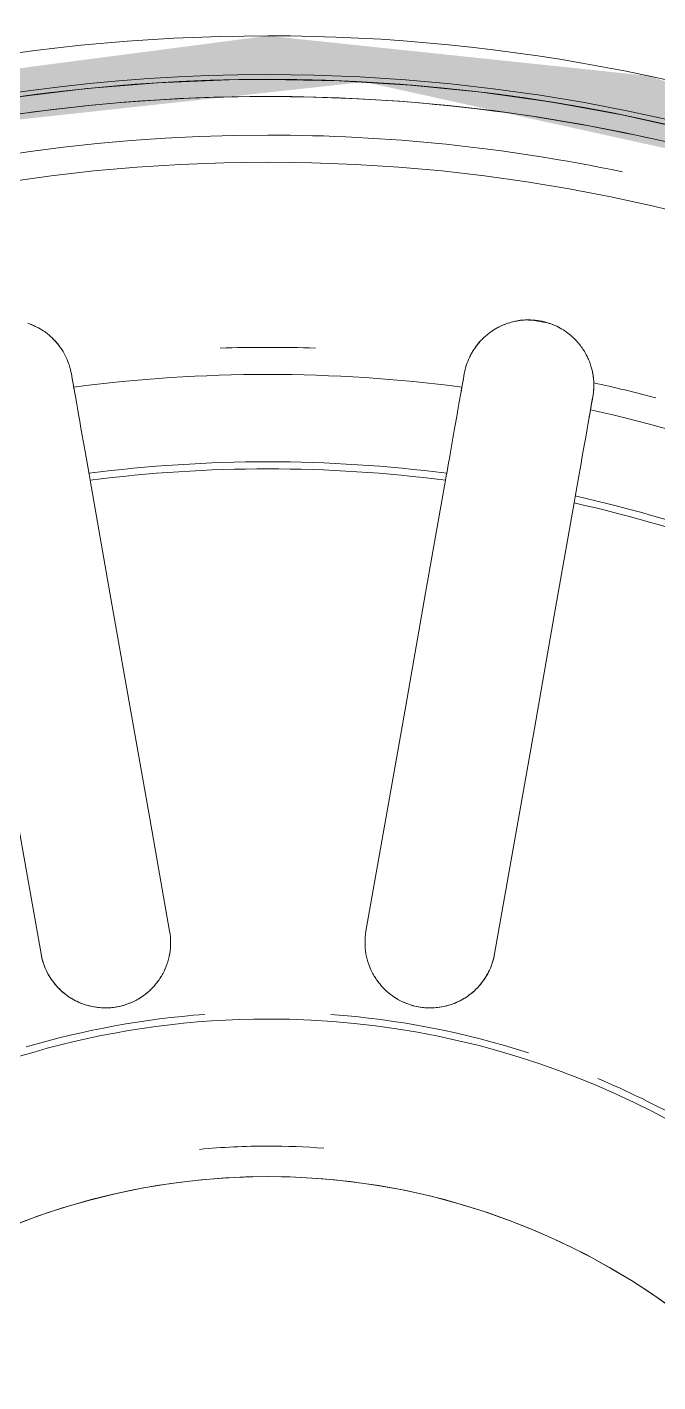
# Model space of a CAD drawing. Header units: millimetres. Extents: x -11245 to 9283, y -22520 to -3800.
# Drawn here: x -7542.15 to -7527.66, y -15394.64 to -15363.53 of the extents above; entities that cross this region are included whole.
import ezdxf

# ---------------------------------------------------------------- set-up
doc = ezdxf.new("R2010")
doc.units = ezdxf.units.MM
for name, color, linetype, lineweight in [('A-FLOR-PATT', 8, 'Continuous', 25), ('A-GENM', 13, 'Continuous', 9), ('G-IMPT', 8, 'Continuous', 9)]:
    doc.layers.add(name, color=color, linetype=linetype, lineweight=lineweight)

# ---------------------------------------------------------------- blocks, each defined once
blk = doc.blocks.new('CRT_MGN_COZ_Fogão a lenha completo - CRT_MGN_COZ_Fogão a lenha completo-5005769-PAGINAÇÃO DE PISO TÉRREO')
at = {"layer": 'G-IMPT', "flags": 128}
for points in [[(2524.515, -52.214), (2524.714, -53.842), (2524.847, -55.476), (2524.915, -57.115), (2524.925, -58)], [(2498.589, -52.116), (2498.812, -52.707), (2499.012, -53.307), (2499.187, -53.914), (2499.339, -54.527), (2499.465, -55.147), (2499.567, -55.77), (2499.644, -56.398), (2499.695, -57.027), (2499.721, -57.659), (2499.725, -58)], [(2515.197, -50.963), (2512.608, -51.419), (2510.018, -51.876), (2507.428, -52.333), (2504.838, -52.789)], [(2517.857, -53.54), (2518.009, -53.513), (2518.161, -53.486)], [(2505.359, -55.744), (2507.949, -55.287), (2510.539, -54.83), (2513.129, -54.374), (2515.718, -53.917)], [(2524.925, -58), (2524.892, -59.64), (2524.794, -61.277), (2524.63, -62.908), (2524.401, -64.532), (2524.108, -66.145), (2523.75, -67.746)], [(2499.725, -58), (2499.712, -58.632), (2499.674, -59.263), (2499.611, -59.891), (2499.523, -60.517), (2499.41, -61.139), (2499.272, -61.756), (2499.11, -62.366), (2498.923, -62.97), (2498.712, -63.566), (2498.478, -64.153), (2498.22, -64.73), (2497.94, -65.296), (2497.637, -65.851), (2497.312, -66.393), (2496.965, -66.921), (2496.598, -67.436), (2496.211, -67.935), (2495.804, -68.418), (2495.377, -68.885), (2494.933, -69.334)], [(2505.359, -60.256), (2507.949, -60.713), (2510.539, -61.17), (2513.129, -61.626), (2515.718, -62.083)], [(2517.857, -62.46), (2518.009, -62.487), (2518.161, -62.514)], [(2515.197, -65.037), (2512.608, -64.581), (2510.018, -64.124), (2507.428, -63.667), (2504.838, -63.211)], [(2517.64, -65.468), (2517.488, -65.441), (2517.336, -65.414)]]:
    blk.add_lwpolyline(points, dxfattribs=at)
at = {"layer": 'G-IMPT'}
for radius, start, end in [(57.5, 63.74859, 180), (56.5, 0, 180), (42, 0, 180), (41.108, 360, 180), (41, 270, 90), (41, 360, 90), (40.608, 360, 180), (39.099, 0, 180), (39.72, 0, 70.7143), (19.418, 360, 180), (15.8, 270, 90), (40.608, 360, 18.6207), (19.579, 4.2352, 16.4638), (34.223, 360, 7.4879), (32.054, 360, 7.3178), (32.216, 360, 7.3313), (16.5, 360, 5.4571), (34.845, 360, 1.8043), (57.5, 180, 296.25141), (56.5, 180, 0), (41.108, 180, 360), (40.608, 180, 0), (39.099, 180, 360), (19.418, 180, 0), (41, 270, 0), (42, 270, 0), (16.5, 355.5301, 360), (32.054, 352.6822, 360), (32.216, 352.6687, 360), (34.223, 352.5121, 360), (34.845, 358.1957, 0), (39.72, 348.1611, 360), (40.608, 347.5862, 0), (19.579, 342.1835, 355.7648), (32.054, 332.6822, 347.3178), (32.216, 332.6687, 347.3313), (19.579, 324.1641, 337.2117), (34.223, 332.5121, 347.4879), (34.845, 345.1811, 347.5874)]:
    blk.add_arc((2483.925, -58), radius, start, end, dxfattribs=at)
for points, knots in [([(2518.161, -53.486), (2518.291, -53.465), (2518.478, -53.404), (2518.689, -53.289), (2518.807, -53.208), (2518.891, -53.137), (2518.974, -53.059), (2519.055, -52.974), (2519.139, -52.868), (2519.204, -52.753), (2519.27, -52.62), (2519.306, -52.535), (2519.325, -52.484)], [-1, -1, -1, -1, -0.8888889, -0.8333333, -0.8055556, -0.7777778, -0.75, -0.7222222, -0.6944444, -0.6597222, -0.6388889, -0.6111111, -0.6111111, -0.6111111, -0.6111111]), ([(2504.838, -52.789), (2504.618, -52.828), (2504.326, -52.95), (2504.029, -53.204), (2503.894, -53.368), (2503.802, -53.507), (2503.726, -53.654), (2503.668, -53.804), (2503.627, -53.966), (2503.602, -54.133), (2503.595, -54.295), (2503.609, -54.461), (2503.64, -54.627), (2503.696, -54.815), (2503.797, -55.026), (2503.949, -55.244), (2504.138, -55.427), (2504.426, -55.628), (2504.843, -55.774), (2505.183, -55.775), (2505.359, -55.744)], [-1, -1, -1, -1, -0.861111, -0.791667, -0.756944, -0.722222, -0.6875, -0.652778, -0.618056, -0.583333, -0.548611, -0.513889, -0.479167, -0.444444, -0.388889, -0.333333, -0.277778, -0.222222, -0.111111, 0, 0, 0, 0]), ([(2504.838, -52.789), (2504.711, -52.812), (2504.524, -52.87), (2504.296, -52.994), (2504.139, -53.108), (2503.996, -53.243), (2503.831, -53.446), (2503.655, -53.777), (2503.567, -54.262), (2503.66, -54.794), (2503.887, -55.182), (2504.137, -55.428), (2504.353, -55.577), (2504.591, -55.686), (2504.759, -55.73), (2504.844, -55.745)], [-1, -1, -1, -1, -0.9166667, -0.875, -0.8333333, -0.7916667, -0.75, -0.6666667, -0.5555556, -0.4444444, -0.3333333, -0.2777778, -0.2222222, -0.1666667, -0.1111111, -0.1111111, -0.1111111, -0.1111111]), ([(2517.857, -53.54), (2517.596, -53.586), (2516.95, -53.7), (2516.085, -53.853), (2515.718, -53.917)], [-1, -1, -1, -1, -0.4, 0, 0, 0, 0]), ([(2504.838, -63.211), (2504.711, -63.188), (2504.524, -63.13), (2504.296, -63.006), (2504.139, -62.892), (2503.996, -62.757), (2503.831, -62.554), (2503.655, -62.223), (2503.567, -61.738), (2503.66, -61.206), (2503.887, -60.818), (2504.137, -60.572), (2504.353, -60.423), (2504.591, -60.314), (2504.927, -60.226), (2505.19, -60.226), (2505.359, -60.256)], [-1, -1, -1, -1, -0.916667, -0.875, -0.833333, -0.791667, -0.75, -0.666667, -0.555556, -0.444444, -0.333333, -0.277778, -0.222222, -0.166667, -0.111111, 0, 0, 0, 0]), ([(2504.838, -63.211), (2504.618, -63.172), (2504.326, -63.05), (2504.029, -62.796), (2503.894, -62.632), (2503.802, -62.493), (2503.726, -62.346), (2503.668, -62.196), (2503.627, -62.034), (2503.602, -61.867), (2503.595, -61.705), (2503.609, -61.539), (2503.64, -61.373), (2503.696, -61.185), (2503.797, -60.974), (2503.949, -60.756), (2504.138, -60.573), (2504.426, -60.372), (2504.676, -60.284), (2504.844, -60.255)], [-1, -1, -1, -1, -0.8611111, -0.7916667, -0.7569444, -0.7222222, -0.6875, -0.6527778, -0.6180556, -0.5833333, -0.5486111, -0.5138889, -0.4791667, -0.4444444, -0.3888889, -0.3333333, -0.2777778, -0.2222222, -0.1111111, -0.1111111, -0.1111111, -0.1111111]), ([(2515.718, -62.083), (2516.267, -62.18), (2517.111, -62.329), (2517.683, -62.429), (2517.857, -62.46)], [-1, -1, -1, -1, -0.4, 0, 0, 0, 0]), ([(2518.161, -62.514), (2518.224, -62.525), (2518.35, -62.555), (2518.508, -62.616), (2518.629, -62.678), (2518.718, -62.731), (2518.805, -62.792), (2518.891, -62.862), (2518.974, -62.941), (2519.052, -63.027), (2519.133, -63.132), (2519.206, -63.247), (2519.272, -63.378), (2519.324, -63.509), (2519.369, -63.667), (2519.397, -63.839), (2519.405, -64.035), (2519.384, -64.251), (2519.33, -64.461), (2519.256, -64.643), (2519.171, -64.795), (2519.074, -64.93), (2518.972, -65.045), (2518.864, -65.144), (2518.757, -65.225), (2518.653, -65.29), (2518.55, -65.345), (2518.446, -65.39), (2518.34, -65.426), (2518.238, -65.454), (2518.136, -65.473), (2518.001, -65.49), (2517.832, -65.494), (2517.703, -65.479), (2517.64, -65.468)], [-1, -1, -1, -1, -0.944444, -0.888889, -0.861111, -0.833333, -0.805556, -0.777778, -0.75, -0.722222, -0.694444, -0.659722, -0.638889, -0.611111, -0.583333, -0.555556, -0.527778, -0.5, -0.472222, -0.444444, -0.416667, -0.388889, -0.361111, -0.333333, -0.305556, -0.277778, -0.25, -0.222222, -0.194444, -0.166667, -0.138889, -0.111111, -0.055556, 0, 0, 0, 0]), ([(2517.336, -65.414), (2517.075, -65.368), (2516.429, -65.254), (2515.564, -65.102), (2515.197, -65.037)], [-1, -1, -1, -1, -0.4, 0, 0, 0, 0])]:
    blk.add_open_spline(points, degree=3, knots=knots, dxfattribs=at)
for points in [[(2519.268, -52.627), (2519.285, -52.589), (2519.301, -52.55), (2519.315, -52.508)], [(2518.761, -53.238), (2518.785, -53.221), (2518.833, -53.186), (2518.902, -53.127), (2518.969, -53.063), (2519.014, -53.015), (2519.036, -52.99)], [(2517.699, -53.568), (2517.868, -53.538), (2518.022, -53.511), (2518.161, -53.486)], [(2518.161, -62.514), (2518.022, -62.489), (2517.868, -62.462), (2517.699, -62.432)], [(2518.762, -62.762), (2518.785, -62.779), (2518.833, -62.815), (2518.903, -62.873), (2518.971, -62.937), (2519.015, -62.985), (2519.036, -63.01)], [(2519.268, -63.374), (2519.284, -63.412), (2519.315, -63.492), (2519.357, -63.623), (2519.389, -63.764), (2519.402, -63.91), (2519.394, -64.073), (2519.37, -64.251), (2519.332, -64.426), (2519.3, -64.53), (2519.281, -64.578)], [(2517.179, -65.387), (2517.347, -65.416), (2517.501, -65.444), (2517.64, -65.468)], [(2517.64, -65.468), (2517.698, -65.478), (2517.808, -65.491), (2517.908, -65.492), (2517.955, -65.49)], [(2518.289, -65.44), (2518.233, -65.455), (2518.121, -65.48), (2518.01, -65.489), (2517.955, -65.49)]]:
    blk.add_open_spline(points, degree=3, dxfattribs=at)
blk = doc.blocks.new('CRT_MGN_COZ_Fogão a lenha completo - CRT_MGN_COZ_Fogão a lenha completo-V26-PAGINAÇÃO DE PISO TÉRREO')
at = {"layer": 'G-IMPT', "flags": 128}
for points in [[(2524.515, -52.214), (2524.714, -53.842), (2524.847, -55.476), (2524.915, -57.115), (2524.925, -58)], [(2498.589, -52.116), (2498.812, -52.707), (2499.012, -53.307), (2499.187, -53.914), (2499.339, -54.527), (2499.465, -55.147), (2499.567, -55.77), (2499.644, -56.398), (2499.695, -57.027), (2499.721, -57.659), (2499.725, -58)], [(2515.197, -50.963), (2512.608, -51.419), (2510.018, -51.876), (2507.428, -52.333), (2504.838, -52.789)], [(2517.857, -53.54), (2518.009, -53.513), (2518.161, -53.486)], [(2505.359, -55.744), (2507.949, -55.287), (2510.539, -54.83), (2513.129, -54.374), (2515.718, -53.917)], [(2524.925, -58), (2524.892, -59.64), (2524.794, -61.277), (2524.63, -62.908), (2524.401, -64.532), (2524.108, -66.145), (2523.75, -67.746)], [(2499.725, -58), (2499.712, -58.632), (2499.674, -59.263), (2499.611, -59.891), (2499.523, -60.517), (2499.41, -61.139), (2499.272, -61.756), (2499.11, -62.366), (2498.923, -62.97), (2498.712, -63.566), (2498.478, -64.153), (2498.22, -64.73), (2497.94, -65.296), (2497.637, -65.851), (2497.312, -66.393), (2496.965, -66.921), (2496.598, -67.436), (2496.211, -67.935), (2495.804, -68.418), (2495.377, -68.885), (2494.933, -69.334)], [(2505.359, -60.256), (2507.949, -60.713), (2510.539, -61.17), (2513.129, -61.626), (2515.718, -62.083)], [(2517.857, -62.46), (2518.009, -62.487), (2518.161, -62.514)], [(2515.197, -65.037), (2512.608, -64.581), (2510.018, -64.124), (2507.428, -63.667), (2504.838, -63.211)], [(2517.64, -65.468), (2517.488, -65.441), (2517.336, -65.414)]]:
    blk.add_lwpolyline(points, dxfattribs=at)
at = {"layer": 'G-IMPT'}
for radius, start, end in [(57.5, 63.74859, 180), (56.5, 0, 180), (42, 0, 180), (41.108, 360, 180), (41, 270, 90), (41, 360, 90), (40.608, 360, 180), (39.099, 0, 180), (39.72, 0, 70.7143), (19.418, 360, 180), (15.8, 270, 90), (40.608, 360, 18.6207), (19.579, 4.2352, 16.4638), (34.223, 360, 7.4879), (32.054, 360, 7.3178), (32.216, 360, 7.3313), (16.5, 360, 5.4571), (34.845, 360, 1.8043), (57.5, 180, 296.25141), (56.5, 180, 0), (41.108, 180, 360), (40.608, 180, 0), (39.099, 180, 360), (19.418, 180, 0), (41, 270, 0), (42, 270, 0), (16.5, 355.5301, 360), (32.054, 352.6822, 360), (32.216, 352.6687, 360), (34.223, 352.5121, 360), (34.845, 358.1957, 0), (39.72, 348.1611, 360), (40.608, 347.5862, 0), (19.579, 342.1835, 355.7648), (32.054, 332.6822, 347.3178), (32.216, 332.6687, 347.3313), (19.579, 324.1641, 337.2117), (34.223, 332.5121, 347.4879), (34.845, 345.1811, 347.5874)]:
    blk.add_arc((2483.925, -58), radius, start, end, dxfattribs=at)
for points, knots in [([(2518.161, -53.486), (2518.291, -53.465), (2518.478, -53.404), (2518.689, -53.289), (2518.807, -53.208), (2518.891, -53.137), (2518.974, -53.059), (2519.055, -52.974), (2519.139, -52.868), (2519.204, -52.753), (2519.27, -52.62), (2519.306, -52.535), (2519.325, -52.484)], [-1, -1, -1, -1, -0.8888889, -0.8333333, -0.8055556, -0.7777778, -0.75, -0.7222222, -0.6944444, -0.6597222, -0.6388889, -0.6111111, -0.6111111, -0.6111111, -0.6111111]), ([(2504.838, -52.789), (2504.618, -52.828), (2504.326, -52.95), (2504.029, -53.204), (2503.894, -53.368), (2503.802, -53.507), (2503.726, -53.654), (2503.668, -53.804), (2503.627, -53.966), (2503.602, -54.133), (2503.595, -54.295), (2503.609, -54.461), (2503.64, -54.627), (2503.696, -54.815), (2503.797, -55.026), (2503.949, -55.244), (2504.138, -55.427), (2504.426, -55.628), (2504.843, -55.774), (2505.183, -55.775), (2505.359, -55.744)], [-1, -1, -1, -1, -0.861111, -0.791667, -0.756944, -0.722222, -0.6875, -0.652778, -0.618056, -0.583333, -0.548611, -0.513889, -0.479167, -0.444444, -0.388889, -0.333333, -0.277778, -0.222222, -0.111111, 0, 0, 0, 0]), ([(2504.838, -52.789), (2504.711, -52.812), (2504.524, -52.87), (2504.296, -52.994), (2504.139, -53.108), (2503.996, -53.243), (2503.831, -53.446), (2503.655, -53.777), (2503.567, -54.262), (2503.66, -54.794), (2503.887, -55.182), (2504.137, -55.428), (2504.353, -55.577), (2504.591, -55.686), (2504.759, -55.73), (2504.844, -55.745)], [-1, -1, -1, -1, -0.9166667, -0.875, -0.8333333, -0.7916667, -0.75, -0.6666667, -0.5555556, -0.4444444, -0.3333333, -0.2777778, -0.2222222, -0.1666667, -0.1111111, -0.1111111, -0.1111111, -0.1111111]), ([(2517.857, -53.54), (2517.596, -53.586), (2516.95, -53.7), (2516.085, -53.853), (2515.718, -53.917)], [-1, -1, -1, -1, -0.4, 0, 0, 0, 0]), ([(2504.838, -63.211), (2504.711, -63.188), (2504.524, -63.13), (2504.296, -63.006), (2504.139, -62.892), (2503.996, -62.757), (2503.831, -62.554), (2503.655, -62.223), (2503.567, -61.738), (2503.66, -61.206), (2503.887, -60.818), (2504.137, -60.572), (2504.353, -60.423), (2504.591, -60.314), (2504.927, -60.226), (2505.19, -60.226), (2505.359, -60.256)], [-1, -1, -1, -1, -0.916667, -0.875, -0.833333, -0.791667, -0.75, -0.666667, -0.555556, -0.444444, -0.333333, -0.277778, -0.222222, -0.166667, -0.111111, 0, 0, 0, 0]), ([(2504.838, -63.211), (2504.618, -63.172), (2504.326, -63.05), (2504.029, -62.796), (2503.894, -62.632), (2503.802, -62.493), (2503.726, -62.346), (2503.668, -62.196), (2503.627, -62.034), (2503.602, -61.867), (2503.595, -61.705), (2503.609, -61.539), (2503.64, -61.373), (2503.696, -61.185), (2503.797, -60.974), (2503.949, -60.756), (2504.138, -60.573), (2504.426, -60.372), (2504.676, -60.284), (2504.844, -60.255)], [-1, -1, -1, -1, -0.8611111, -0.7916667, -0.7569444, -0.7222222, -0.6875, -0.6527778, -0.6180556, -0.5833333, -0.5486111, -0.5138889, -0.4791667, -0.4444444, -0.3888889, -0.3333333, -0.2777778, -0.2222222, -0.1111111, -0.1111111, -0.1111111, -0.1111111]), ([(2515.718, -62.083), (2516.267, -62.18), (2517.111, -62.329), (2517.683, -62.429), (2517.857, -62.46)], [-1, -1, -1, -1, -0.4, 0, 0, 0, 0]), ([(2518.161, -62.514), (2518.224, -62.525), (2518.35, -62.555), (2518.508, -62.616), (2518.629, -62.678), (2518.718, -62.731), (2518.805, -62.792), (2518.891, -62.862), (2518.974, -62.941), (2519.052, -63.027), (2519.133, -63.132), (2519.206, -63.247), (2519.272, -63.378), (2519.324, -63.509), (2519.369, -63.667), (2519.397, -63.839), (2519.405, -64.035), (2519.384, -64.251), (2519.33, -64.461), (2519.256, -64.643), (2519.171, -64.795), (2519.074, -64.93), (2518.972, -65.045), (2518.864, -65.144), (2518.757, -65.225), (2518.653, -65.29), (2518.55, -65.345), (2518.446, -65.39), (2518.34, -65.426), (2518.238, -65.454), (2518.136, -65.473), (2518.001, -65.49), (2517.832, -65.494), (2517.703, -65.479), (2517.64, -65.468)], [-1, -1, -1, -1, -0.944444, -0.888889, -0.861111, -0.833333, -0.805556, -0.777778, -0.75, -0.722222, -0.694444, -0.659722, -0.638889, -0.611111, -0.583333, -0.555556, -0.527778, -0.5, -0.472222, -0.444444, -0.416667, -0.388889, -0.361111, -0.333333, -0.305556, -0.277778, -0.25, -0.222222, -0.194444, -0.166667, -0.138889, -0.111111, -0.055556, 0, 0, 0, 0]), ([(2517.336, -65.414), (2517.075, -65.368), (2516.429, -65.254), (2515.564, -65.102), (2515.197, -65.037)], [-1, -1, -1, -1, -0.4, 0, 0, 0, 0])]:
    blk.add_open_spline(points, degree=3, knots=knots, dxfattribs=at)
for points in [[(2519.268, -52.627), (2519.285, -52.589), (2519.301, -52.55), (2519.315, -52.508)], [(2518.761, -53.238), (2518.785, -53.221), (2518.833, -53.186), (2518.902, -53.127), (2518.969, -53.063), (2519.014, -53.015), (2519.036, -52.99)], [(2517.699, -53.568), (2517.868, -53.538), (2518.022, -53.511), (2518.161, -53.486)], [(2518.161, -62.514), (2518.022, -62.489), (2517.868, -62.462), (2517.699, -62.432)], [(2518.762, -62.762), (2518.785, -62.779), (2518.833, -62.815), (2518.903, -62.873), (2518.971, -62.937), (2519.015, -62.985), (2519.036, -63.01)], [(2519.268, -63.374), (2519.284, -63.412), (2519.315, -63.492), (2519.357, -63.623), (2519.389, -63.764), (2519.402, -63.91), (2519.394, -64.073), (2519.37, -64.251), (2519.332, -64.426), (2519.3, -64.53), (2519.281, -64.578)], [(2517.179, -65.387), (2517.347, -65.416), (2517.501, -65.444), (2517.64, -65.468)], [(2517.64, -65.468), (2517.698, -65.478), (2517.808, -65.491), (2517.908, -65.492), (2517.955, -65.49)], [(2518.289, -65.44), (2518.233, -65.455), (2518.121, -65.48), (2518.01, -65.489), (2517.955, -65.49)]]:
    blk.add_open_spline(points, degree=3, dxfattribs=at)

msp = doc.modelspace()

# ---------------------------------------------------------------- hatches: boundary and pattern name
at = {"layer": 'A-FLOR-PATT', "lineweight": 9}
h = msp.add_hatch(dxfattribs=at)
h.set_pattern_fill('FP_1', color=9, style=0, pattern_type=2)
h.set_pattern_definition([(0, (0, 0), (609.6, 152.4), [25.146, -432.054, 25.146, -432.054, -2438.4]), (0, (0, 0), (609.6, 152.4), [-914.4, 25.146, -889.254, 25.146, -432.054, -1066.8]), (0, (0, 0), (609.6, 152.4), [-2286, 25.146, -279.654, 25.146, -736.854]), (120, (228.6, 76.2), (-436.7823, 451.7291), [25.146, -432.054, 25.146, -432.054, -2438.4]), (120, (228.6, 76.2), (-436.7823, 451.7291), [-914.4, 25.146, -889.254, 25.146, -432.054, -1066.8]), (120, (228.6, 76.2), (-436.7823, 451.7291), [-2286, 25.146, -279.654, 25.146, -736.854]), (240, (304.8, 381), (-172.8177, -604.1291), [25.146, -432.054, 25.146, -432.054, -2438.4]), (240, (304.8, 381), (-172.8177, -604.1291), [-914.4, 25.146, -889.254, 25.146, -432.054, -1066.8]), (240, (304.8, 381), (-172.8177, -604.1291), [-2286, 25.146, -279.654, 25.146, -736.854])])
h.paths.add_polyline_path([(-7253.156, -5639.186), (-7250.914, -5640.48), (-7252.12, -5639.615)])
h.paths.add_polyline_path([(-7254.62, -5635.651), (-7253.95, -5638.151), (-7254.084, -5636.945), (-7254.45, -5636.062)])
h.paths.add_polyline_path([(-7944.62, -19319.651), (-7944.62, -17819.651), (-7954.62, -17819.651), (-7954.62, -17359.651), (-7944.62, -17359.651), (-7944.62, -17039.651), (-7954.62, -17039.651), (-7954.62, -16739.651), (-7944.62, -16739.651), (-7944.62, -16439.651), (-7964.62, -16439.651), (-7964.62, -16039.651), (-7944.62, -16039.651), (-7944.62, -16034.651), (-7964.62, -16034.651), (-7964.62, -15634.651), (-7944.62, -15634.651), (-7944.62, -15589.651), (-7964.62, -15589.651), (-7964.62, -15189.651), (-7944.62, -15189.651), (-7944.62, -15184.651), (-7964.62, -15184.651), (-7964.62, -14784.651), (-7944.62, -14784.651), (-7944.62, -14739.651), (-7964.62, -14739.651), (-7964.62, -14339.651), (-7944.62, -14339.651), (-7944.62, -14334.651), (-7964.62, -14334.651), (-7964.62, -13934.651), (-7944.62, -13934.651), (-7944.62, -13889.651), (-7244.62, -13889.651), (-7244.62, -13088.651), (-7254.62, -13088.651), (-7254.62, -12988.651), (-7244.62, -12988.651), (-7244.62, -8790.651), (-7254.62, -8790.651), (-7254.62, -8690.651), (-7244.62, -8690.651), (-7244.62, -8139.651), (-7254.62, -8139.651), (-7253.95, -5539.651), (-7244.62, -5539.651), (-7244.62, -5299.651), (-6663.62, -5299.651), (-6663.62, -5289.651), (-6563.62, -5289.651), (-6563.62, -5299.651), (-3065.62, -5299.291), (-3065.62, -5289.651), (-2965.62, -5289.651), (-2965.62, -5299.651), (-2524.62, -5299.651), (-2524.62, -3999.651), (-2584.62, -3999.651), (-2584.62, -3939.651), (-7042.12, -3939.651), (-7042.12, -3859.651), (-2584.62, -3859.651), (-2584.62, -3799.651), (-7044.62, -3799.651), (-7044.62, -3999.651), (-7244.62, -3999.651), (-7244.62, -3799.651), (-11044.62, -3799.651), (-11044.62, -3999.651), (-11244.62, -3999.651), (-11244.62, -7934.651), (-11044.62, -7934.651), (-11044.62, -8134.651), (-11244.62, -8134.651), (-11244.62, -11579.651), (-11044.62, -11579.651), (-11044.62, -11779.651), (-11244.62, -11779.651), (-11244.62, -15224.651), (-11044.62, -15224.651), (-11044.62, -15424.651), (-11244.62, -15424.651), (-11244.62, -19119.651), (-11044.62, -19119.651), (-11044.62, -19319.651)])
h.paths.add_polyline_path([(-7504.62, -15607.726), (-7490.696, -15606.479), (-7477.378, -15602.945), (-7466.256, -15598.006), (-7455.502, -15591.067), (-7446.37, -15582.947), (-7438.697, -15573.749), (-7431.713, -15561.904), (-7427.342, -15550.895), (-7424.393, -15537.501), (-7424.486, -15531.805), (-7425.973, -15541.09), (-7429.275, -15553.452), (-7434.39, -15564.922), (-7440.362, -15574.336), (-7449.62, -15584.744), (-7459.509, -15592.725), (-7470.234, -15598.897), (-7480.561, -15602.997), (-7493.322, -15605.885), (-7504.62, -15607.637)])
h.paths.add_polyline_path([(-7684.62, -15607.226), (-7688.516, -15607.215), (-7689.699, -15606.86)])
h.paths.add_polyline_path([(-7684.62, -15607.726), (-7684.62, -15606.479), (-7697.291, -15605.71), (-7710.012, -15602.563), (-7723.009, -15596.847), (-7732.231, -15590.984), (-7741.896, -15582.529), (-7750.15, -15572.538), (-7756.792, -15561.112), (-7760.865, -15550.88), (-7763.788, -15537.95), (-7765.531, -15528.983), (-7764.374, -15540.65), (-7760.894, -15553.82), (-7755.901, -15565.09), (-7749.439, -15575.239), (-7740.489, -15585.302), (-7730.389, -15593.487), (-7719.658, -15599.697), (-7709.341, -15603.849), (-7697.291, -15606.729), (-7686.878, -15607.637)])
h.paths.add_polyline_path([(-7502.363, -15607.637), (-7504.62, -15607.226), (-7501.738, -15607.476)])
h.paths.add_polyline_path([(-7459.654, -15594.023), (-7459.509, -15593.178), (-7459.509, -15593.905)])
h.paths.add_polyline_path([(-7449.68, -15586.16), (-7449.62, -15585.26), (-7449.62, -15586.093)])
h.paths.add_polyline_path([(-7434.002, -15566.274), (-7434.184, -15565.335), (-7433.592, -15565.335)])
h.paths.add_polyline_path([(-7426.721, -15548.695), (-7427.25, -15548.236), (-7426.639, -15548.236)])
h.paths.add_polyline_path([(-7764.735, -15532.076), (-7765.37, -15528.1), (-7765.12, -15526.726), (-7764.753, -15531.817)])
h.paths.add_polyline_path([(-7536.62, -15466.18), (-7525.879, -15465.184), (-7515.504, -15462.232), (-7505.848, -15457.424), (-7497.24, -15450.924), (-7489.163, -15441.771), (-7484.294, -15433.781), (-7479.95, -15421.82), (-7478.415, -15413.119), (-7478.415, -15402.332), (-7481.001, -15389.929), (-7485.225, -15379.999), (-7491.017, -15371.242), (-7486.922, -15377.508), (-7483.935, -15383.747), (-7481.001, -15392.79), (-7479.586, -15403.117), (-7479.767, -15407.414), (-7479.763, -15410.939), (-7481.082, -15418.973), (-7483.126, -15423.722), (-7487.089, -15433.781), (-7488.583, -15435.469), (-7489.973, -15438.706), (-7496.455, -15446.186), (-7502.868, -15451.017), (-7516.071, -15459.007), (-7520.566, -15460.002), (-7531.407, -15461.985), (-7531.578, -15462.652), (-7552.234, -15460.052), (-7558.273, -15458.54), (-7565.086, -15455.326), (-7567.392, -15453.058), (-7578.777, -15444.239), (-7585.351, -15435.469), (-7589.939, -15426.136), (-7591.127, -15420.492), (-7593.466, -15407.414), (-7593.12, -15405.726), (-7593.477, -15400.513), (-7592.843, -15396.901), (-7591.127, -15390.959), (-7588.094, -15381.671), (-7584.657, -15375.982), (-7582.572, -15372.499), (-7581.708, -15371.677), (-7582.584, -15371.677), (-7587.197, -15378.53), (-7591.127, -15386.61), (-7594.079, -15396.985), (-7595.074, -15407.726), (-7594.079, -15418.467), (-7591.127, -15428.842), (-7585.444, -15439.775), (-7579.444, -15447.48), (-7571.846, -15454.373), (-7562.675, -15460.052), (-7552.617, -15463.948), (-7542.014, -15465.93)])
h.paths.add_polyline_path([(-7536.62, -15447.726), (-7527.357, -15446.666), (-7517.901, -15443.261), (-7510.589, -15438.616), (-7504.781, -15433.055), (-7499.409, -15425.082), (-7496.547, -15418.226), (-7494.85, -15410.116), (-7494.98, -15400.513), (-7496.719, -15392.634), (-7500.992, -15383.578), (-7506.083, -15376.947), (-7511.933, -15371.747), (-7520.566, -15366.962), (-7527.888, -15364.644), (-7536.62, -15363.726), (-7547.002, -15365.083), (-7555.339, -15368.182), (-7562.68, -15372.836), (-7569.685, -15379.923), (-7574.344, -15387.384), (-7577.277, -15395.344), (-7578.558, -15403.452), (-7577.875, -15413.39), (-7575.109, -15422.414), (-7570.783, -15430.085), (-7564.267, -15437.268), (-7557.555, -15442.094), (-7548.74, -15445.886), (-7540.273, -15447.528), (-7538.84, -15447.605)])
h.paths.add_polyline_path([(-7534.4, -15446.666), (-7543.253, -15446.186), (-7555.232, -15441.992), (-7562.347, -15437.352), (-7568.631, -15430.968), (-7573.831, -15422.941), (-7577.089, -15410.607), (-7577.381, -15403.527), (-7575.637, -15393.872), (-7571.751, -15384.588), (-7563.163, -15374.477), (-7555.339, -15369.516), (-7547.589, -15366.22), (-7534.4, -15364.786), (-7521.444, -15367.638), (-7510.894, -15374.099), (-7503.686, -15381.348), (-7499.43, -15389.038), (-7497.276, -15394.862), (-7495.62, -15405.726), (-7497.766, -15418.068), (-7501.567, -15426.528), (-7506.666, -15433.373), (-7512.816, -15438.832), (-7520.566, -15443.205), (-7528.455, -15445.691), (-7531.473, -15446.186)])
h.paths.add_polyline_path([(-7492.577, -15369.363), (-7498.556, -15363.435), (-7497.24, -15365.288), (-7493.422, -15368.735)])
h.paths.add_polyline_path([(-7572.3, -15361.456), (-7563.755, -15356.235), (-7571.846, -15361.079)])
h.paths.add_polyline_path([(-7505.611, -15358.19), (-7511.436, -15355.015), (-7505.848, -15358.096)])
h.paths.add_polyline_path([(-7502.363, -15205.814), (-7499.541, -15206.592), (-7503.246, -15205.975)])
h.paths.add_polyline_path([(-7424.867, -15286.726), (-7423.62, -15286.726), (-7424.867, -15272.801), (-7428.349, -15259.623), (-7433.477, -15248.117), (-7440.349, -15237.518), (-7448.751, -15228.15), (-7457.597, -15220.803), (-7469.441, -15213.819), (-7480.45, -15209.447), (-7493.845, -15206.499), (-7504.62, -15205.975), (-7504.62, -15206.972), (-7491.949, -15207.742), (-7479.59, -15210.755), (-7467.847, -15215.699), (-7457.009, -15222.468), (-7447.344, -15230.922), (-7439.09, -15240.914), (-7432.449, -15252.339), (-7428.349, -15262.666), (-7425.603, -15274.224), (-7424.867, -15280.45)])
h.paths.add_polyline_path([(-7765.531, -15284.468), (-7765.081, -15286.186), (-7765.466, -15284.827)])
h.paths.add_polyline_path([(-7764.62, -15286.726), (-7764.374, -15286.726), (-7763.604, -15274.055), (-7760.591, -15261.695), (-7755.646, -15249.953), (-7748.175, -15238.223), (-7740.424, -15229.45), (-7730.432, -15221.195), (-7719.007, -15214.554), (-7709.341, -15210.641), (-7697.122, -15207.709), (-7686.878, -15205.814), (-7698.789, -15207.021), (-7711.416, -15210.342), (-7722.984, -15215.445), (-7733.257, -15222.004), (-7743.196, -15230.857), (-7751.381, -15240.957), (-7757.001, -15250.407), (-7761.885, -15262.508), (-7764.623, -15274.055), (-7765.37, -15286.726), (-7764.735, -15286.726)])
h.paths.add_polyline_path([(-7689.97, -15206.611), (-7685.874, -15205.997), (-7688.078, -15206.475)])
h.paths.add_polyline_path([(-7684.62, -15166.726), (-7684.62, -15166.479), (-7690.302, -15166.503)])
h.paths.add_polyline_path([(-7536.62, -15026.18), (-7525.879, -15025.184), (-7514.116, -15021.62), (-7505.654, -15017.292), (-7497.24, -15010.924), (-7489.166, -15001.775), (-7483.91, -14992.91), (-7480.398, -14983.722), (-7478.415, -14973.119), (-7478.415, -14962.332), (-7480.398, -14951.729), (-7484.294, -14941.671), (-7489.973, -14932.499), (-7498.556, -14923.435), (-7507.425, -14917.149), (-7515.504, -14913.219), (-7525.879, -14910.267), (-7536.62, -14909.272), (-7547.361, -14910.267), (-7559.014, -14913.783), (-7567.536, -14918.126), (-7577.336, -14925.863), (-7584.074, -14933.677), (-7589.33, -14942.542), (-7592.843, -14951.729), (-7594.825, -14962.332), (-7594.825, -14973.119), (-7592.239, -14985.522), (-7588.129, -14995.248), (-7583.267, -15002.952), (-7574.684, -15012.017), (-7565.815, -15018.302), (-7557.736, -15022.232), (-7547.361, -15025.184), (-7542.014, -15025.93)])
h.paths.add_polyline_path([(-7531.578, -15024.652), (-7554.255, -15022.012), (-7563.082, -15018.302), (-7571.846, -15012.642), (-7577.759, -15007.106), (-7579.818, -15004.632), (-7581.512, -15002.211), (-7583.953, -14998.498), (-7589.859, -14988.333), (-7592.239, -14980.662), (-7593.595, -14970), (-7593.44, -14966.164), (-7593.459, -14962.332), (-7592.158, -14954.478), (-7588.946, -14944.864), (-7583.936, -14935.759), (-7576.662, -14927.041), (-7569.378, -14920.955), (-7559.431, -14915.4), (-7554.255, -14913.63), (-7541.833, -14911.467), (-7541.161, -14910.842), (-7520.566, -14913.45), (-7515.504, -14914.684), (-7505.784, -14919.689), (-7497.691, -14925.972), (-7491.966, -14932.499), (-7490.488, -14934.671), (-7488.935, -14936.954), (-7486.528, -14941.671), (-7482.415, -14949.767), (-7481.167, -14956.985), (-7479.829, -14966.33), (-7480.1, -14967.826), (-7479.781, -14973.119), (-7480.398, -14976.55), (-7482.113, -14982.492), (-7485.471, -14993.078), (-7491.133, -15002.211), (-7498.158, -15009.901), (-7505.848, -15015.809), (-7515.504, -15020.755), (-7522.634, -15023.173), (-7531.469, -15024.226)])
h.paths.add_polyline_path([(-7536.62, -15009.726), (-7526.238, -15008.366), (-7518.008, -15005.315), (-7510.816, -15000.8), (-7504.879, -14995.176), (-7500.247, -14988.726), (-7496.547, -14980.226), (-7494.85, -14972.116), (-7494.98, -14962.513), (-7496.826, -14954.356), (-7500.743, -14945.962), (-7506.795, -14938.235), (-7513.19, -14932.931), (-7521.158, -14928.735), (-7527.888, -14926.644), (-7536.62, -14925.726), (-7547.002, -14927.083), (-7555.232, -14930.126), (-7563.342, -14935.398), (-7569.316, -14941.437), (-7574.367, -14949.435), (-7577.277, -14957.344), (-7578.558, -14965.452), (-7578.067, -14974.521), (-7575.087, -14984.46), (-7570.769, -14992.103), (-7565.174, -14998.498), (-7557.03, -15004.373), (-7549.173, -15007.765), (-7540.864, -15009.496)])
h.paths.add_polyline_path([(-7538.84, -15008.666), (-7551.327, -15005.742), (-7559.629, -15001.661), (-7568.631, -14992.968), (-7573.831, -14984.941), (-7577.089, -14972.607), (-7577.62, -14967.726), (-7575.637, -14955.872), (-7571.614, -14946.386), (-7565.593, -14939.043), (-7559.937, -14934.29), (-7551.417, -14929.533), (-7538.84, -14926.786), (-7525.651, -14928.22), (-7517.901, -14931.516), (-7510.772, -14936.202), (-7503.905, -14943.039), (-7498.251, -14953.948), (-7496.335, -14961.156), (-7495.86, -14972.159), (-7499.43, -14984.414), (-7503.98, -14992.538), (-7510.894, -14999.352), (-7516.047, -15002.953), (-7525.991, -15007.287), (-7534.4, -15008.666)])
h.paths.add_polyline_path([(-10029.114, -12639.651), (-10398.926, -12639.651), (-10403.119, -12559.033), (-10403.621, -12508.153), (-10401.837, -12380.248), (-10400.327, -12235.584), (-10401.115, -12127.456), (-10404.023, -12022.534), (-10409.73, -11879.085), (-10416.254, -11763.999), (-10422.358, -11658.976), (-10424.563, -11581.055), (-10427.914, -11348.628), (-10428.335, -11188.535), (-10427.361, -11144.37), (-10424.19, -11131.939), (-10421.033, -11122.228), (-10418.481, -11106.344), (-10417.555, -11077.155), (-10416.396, -11044.639), (-10412.096, -10978.567), (-10408.892, -10885.673), (-10406.154, -10833.252), (-10407.746, -10784.868), (-10409.293, -10728.777), (-10409.082, -10688.101), (-10407.21, -10551.035), (-10406.056, -10275.718), (-10404.455, -10091.414), (-10406.05, -9998.67), (-10410.74, -9853.749), (-10419.572, -9639.651), (-10029.64, -9639.651), (-10027.866, -9647.061), (-10025.631, -9669.191), (-10020.197, -9768.701), (-10018.352, -9801.493), (-10012.961, -9849.149), (-10009.638, -9873.463), (-10003.272, -9853.749), (-9996.047, -9827.044), (-9990.497, -9798.572), (-9984.291, -9754.099), (-9977.354, -9705.692), (-9966.885, -9639.651), (-9079.53, -9639.651), (-9081.81, -9677.369), (-9102.388, -9950.639), (-9106.664, -10044.433), (-9108.141, -10104.608), (-9107.982, -10165.897), (-9105.402, -10412.112), (-9103.898, -10619.845), (-9102.12, -10724.002), (-9103.443, -10759.87), (-9106.803, -10831.462), (-9106.14, -10849.252), (-9104.371, -10861.812), (-9097.226, -10890.525), (-9095.218, -10904.552), (-9092.541, -10976.922), (-9089.683, -10997.541), (-9082.877, -11029.569), (-9080.847, -11048.327), (-9079.919, -11071.397), (-9078.078, -11093.193), (-9074.001, -11108.937), (-9067.863, -11118.791), (-9057.977, -11130.86), (-9055.413, -11135.998), (-9052.992, -11143.347), (-9045.153, -11040.051), (-9041.997, -10970.661), (-9040.386, -10883.97), (-9039.754, -10711.826), (-9040.245, -10256.768), (-9041.698, -10213.199), (-9045.922, -10151.845), (-9052.865, -10079.8), (-9058.658, -10020.551), (-9060.325, -9979.395), (-9060.319, -9927.526), (-9059.898, -9862.474), (-9061.683, -9791.524), (-9062.772, -9720.269), (-9061.953, -9680.158), (-9060.127, -9639.651), (-8690.315, -9639.651), (-8686.121, -9720.269), (-8685.619, -9771.149), (-8687.403, -9899.054), (-8688.913, -10044.433), (-8688.125, -10151.845), (-8685.217, -10256.768), (-8679.51, -10400.217), (-8672.613, -10521.142), (-8666.882, -10620.326), (-8664.677, -10698.247), (-8661.326, -10930.674), (-8660.919, -11093.193), (-8661.879, -11134.932), (-8665.05, -11147.362), (-8668.208, -11157.073), (-8670.992, -11177.199), (-8671.685, -11202.147), (-8672.844, -11234.662), (-8677.144, -11300.735), (-8680.348, -11393.629), (-8683.086, -11446.049), (-8681.494, -11494.433), (-8679.948, -11550.525), (-8680.158, -11591.2), (-8682.03, -11728.266), (-8683.184, -12003.583), (-8684.785, -12187.888), (-8683.19, -12280.631), (-8678.016, -12438.062), (-8669.668, -12639.651), (-9059.6, -12639.651), (-9061.374, -12632.24), (-9063.609, -12610.111), (-9069.043, -12510.601), (-9070.888, -12477.808), (-9076.279, -12430.153), (-9089.42, -12339.508), (-9096.208, -12296.061), (-9099.013, -12214.673), (-9101.781, -12069.376), (-9103.159, -11922.931), (-9103.622, -11912.3), (-9110.359, -11987.643), (-9117.82, -12090.79), (-9120.622, -12152.057), (-9121.714, -12215.102), (-9120.75, -12286.006), (-9117.735, -12355.638), (-9115.114, -12427.98), (-9114.824, -12458.206), (-9115.646, -12504.233), (-9118.375, -12553.43), (-9121.249, -12579.899), (-9125.996, -12608.428), (-9133.285, -12639.651), (-9954.483, -12639.651), (-9961.644, -12579.899), (-9964.275, -12550.623), (-9965.645, -12519.514), (-9965.396, -12494.655), (-9962.233, -12455.641), (-9955.933, -12391.455), (-9955.52, -12363.929), (-9956.905, -12297.499), (-9956.125, -12270.424), (-9953.146, -12237.296), (-9949.539, -12214.298), (-9943.515, -12186.75), (-9927.253, -12126.134), (-9916.55, -12082.438), (-9912.101, -12057.024), (-9908.459, -12023.202), (-9906.262, -11981.806), (-9905.553, -11938.544), (-9906.436, -11871.654), (-9912.434, -11591.235), (-9911.73, -11503.247), (-9909.26, -11352.01), (-9910.77, -11307.955), (-9913.906, -11271.091), (-9919.145, -11233.677), (-9926.132, -11198.484), (-9934.675, -11165.564), (-9970.388, -11041.426), (-9985.002, -10977.584), (-9997.248, -10914.581), (-10010.349, -10842.489), (-10029.996, -11062.452), (-10043, -11222.359), (-10046.618, -11290.42), (-10048.57, -11370.992), (-10049.422, -11505.667), (-10049.31, -12001.065), (-10047.542, -12066.103), (-10043.318, -12127.456), (-10037.801, -12185.753), (-10030.582, -12258.75), (-10028.915, -12299.907), (-10028.921, -12351.775), (-10029.342, -12416.828), (-10027.558, -12487.777), (-10026.468, -12559.033), (-10027.287, -12599.144), (-10027.706, -12608.428)])
h.paths.add_polyline_path([(-11148.389, -7932.151), (-11184.62, -7932.151), (-11184.62, -4002.151), (-11104.62, -4002.151), (-11104.62, -7932.151)])
h.paths.add_polyline_path([(-2444.62, -5299.651), (-2384.62, -5299.651), (-2384.62, -3999.651), (-2444.62, -3999.651), (-2444.62, -5289.651)])
h.paths.add_polyline_path([(-7261.436, -3939.651), (-11042.12, -3939.651), (-11042.12, -3859.651), (-7247.12, -3859.651), (-7247.12, -3939.651)])

# ---------------------------------------------------------------- block references
at = {"layer": 'A-GENM', "color": 55, "rotation": 89.99999999999928}
for name in ['CRT_MGN_COZ_Fogão a lenha completo - CRT_MGN_COZ_Fogão a lenha completo-5005769-PAGINAÇÃO DE PISO TÉRREO', 'CRT_MGN_COZ_Fogão a lenha completo - CRT_MGN_COZ_Fogão a lenha completo-V26-PAGINAÇÃO DE PISO TÉRREO']:
    msp.add_blockref(name, (-7594.62, -17889.651), dxfattribs=at)

doc.saveas('drawing.dxf')
